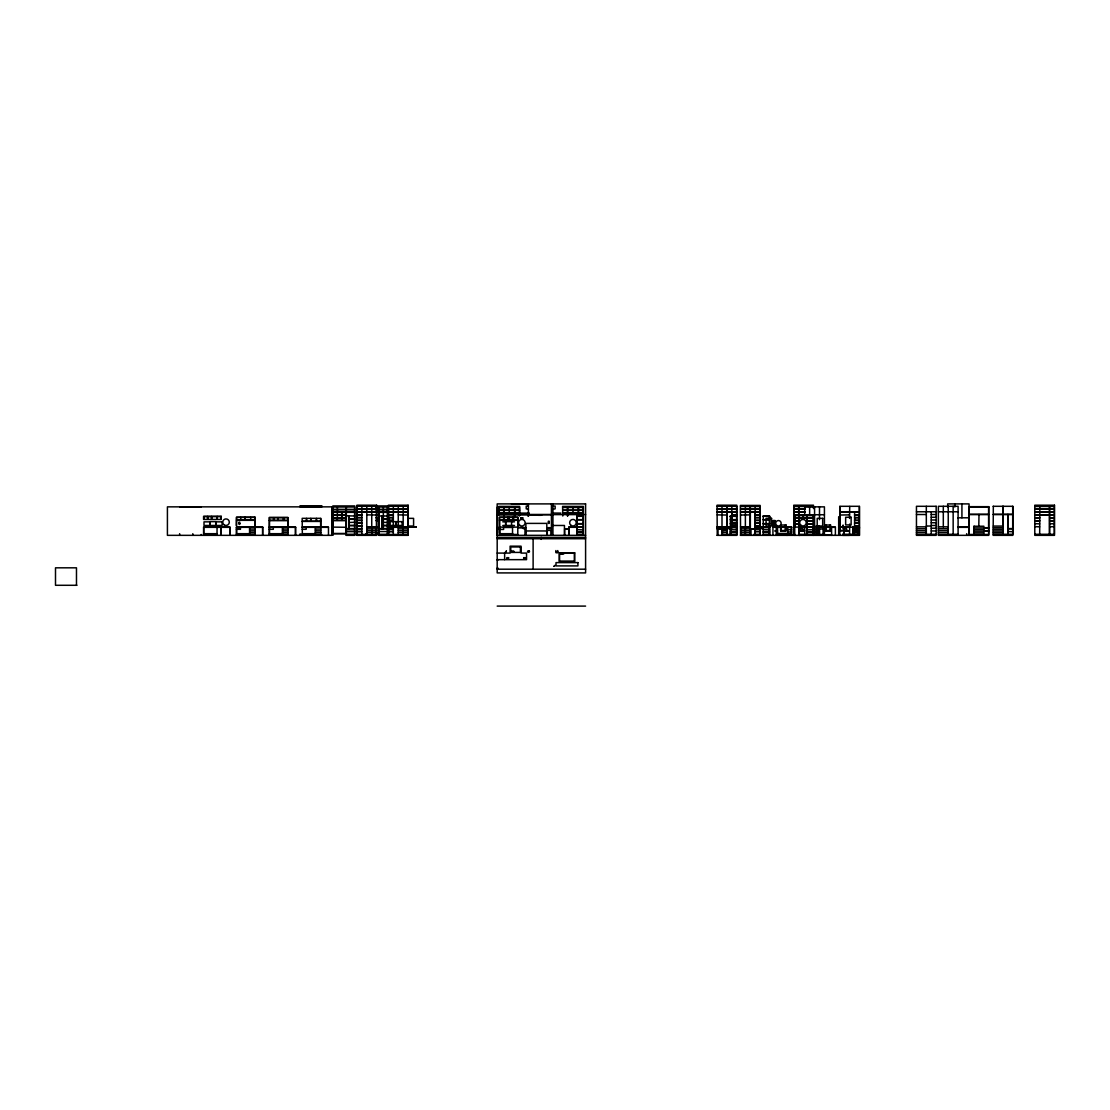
<?xml version="1.0" encoding="UTF-8"?>
<svg xmlns="http://www.w3.org/2000/svg" width="1110" height="1110" viewBox="0 0 1110 1110"><rect width="100%" height="100%" fill="white"/><g stroke="black" fill="none" stroke-linecap="round" stroke-linejoin="round"><path stroke-width="1.5" d="M357.129 534.285L357.129 506.479M388.569 534.285L388.569 506.479M736.61 528.651L736.61 526.043L731.892 526.043M759.948 528.651L759.948 526.043L755.23 526.043M854.603 528.832L859.32 528.832L859.32 506.479M511.433 504.023L528.402 504.023M299.977 505.758L321.9 505.758M375.832 505.924L387.626 505.924L387.626 535.339L379.037 535.339L379.037 507.02M528.402 506.077L526.223 506.077L526.223 508.824L528.402 509.365M552.946 506.077L555.139 506.077L555.139 508.824L552.946 509.365M356.948 506.299L376.678 506.299M388.389 506.299L408.119 506.299M717.06 506.299L736.79 506.299M740.578 506.479L759.948 506.479L759.948 535.339M813.297 506.479L793.928 506.479L793.928 534.285M993.145 506.299L1012.875 506.299L1012.875 535.339L993.145 535.339L993.325 506.299M1034.95 506.479L1054.32 506.479L1054.32 534.285L1034.95 534.285M969.044 506.673L988.76 506.673L988.76 535.339L938.366 535.339L938.366 506.299L958.096 506.299L958.096 535.339M337.343 506.937L337.523 512.154M969.044 506.854L988.76 506.854M179.653 507.02L201.201 507.02M300.172 507.02L321.72 507.02M375.582 507.02L387.459 507.02L387.459 535.339M562.77 507.464L583.236 507.464L583.236 513.292L562.77 513.292M793.928 509.046L805.208 509.046M1034.95 509.046L1054.32 509.046M357.129 509.129L376.498 509.129M388.569 509.129L407.939 509.129M717.24 509.129L736.61 509.129M740.578 509.129L759.948 509.129M793.928 509.212L805.208 509.212M1034.95 509.212L1054.32 509.212M333.028 509.462L354.589 509.462M357.129 509.31L387.459 509.462M388.569 509.31L407.939 509.31M717.24 509.31L736.61 509.31M740.578 509.31L759.948 509.31M333.028 509.629L354.589 509.629M375.582 509.629L387.459 509.629M499 510.198L519.466 510.198M562.77 510.198L583.236 510.198M499 510.378L519.466 510.378M562.77 510.378L583.236 510.378M356.948 511.779L376.678 511.779M388.389 511.779L408.119 511.779M717.06 511.779L736.79 511.779M793.928 511.779L805.208 511.779M916.458 511.779L936.174 511.779M938.366 511.779L958.096 511.779M1034.95 511.779L1054.32 511.779M357.129 511.96L376.498 511.96M388.569 511.96L407.939 511.96M717.24 511.96L736.61 511.96M740.578 511.96L759.948 511.96M793.928 511.96L805.208 511.96M839.951 511.96L859.32 511.96M1034.95 511.96L1054.32 511.96M333.028 512.154L354.589 512.154M357.129 512.126L387.459 512.154M388.569 512.126L407.939 512.126M717.24 512.126L736.61 512.126M740.578 512.126L759.948 512.126M839.951 512.126L859.32 512.126M333.028 512.334L354.589 512.334M375.749 512.334L387.459 512.334M528.415 512.376L528.304 516.289M499 513.111L519.466 513.111M520.423 513.097L529.179 513.097M551.739 513.042L560.925 513.097M562.77 513.111L583.236 513.111M519.466 513.292L499 513.292L499 507.464L519.466 507.464L519.466 516.025M969.224 514.346L988.594 514.346M993.325 514.346L1012.695 514.346M551.42 514.61L497.183 514.61L585.594 514.61M916.458 514.513L926.323 514.513M931.248 514.513L936.174 514.513M969.224 514.513L988.76 514.513M993.325 514.513L1012.695 514.513M357.129 514.735L361.832 514.735M388.569 514.735L393.287 514.735M731.892 514.735L736.61 514.735M755.23 514.735L759.948 514.735M793.928 514.776L824.425 514.735M854.603 514.735L859.32 514.735M1034.95 514.776L1054.32 514.776M333.194 515.026L346.001 515.026M357.129 514.915L361.832 514.915M366.897 514.873L378.857 515.026M388.569 514.915L393.287 514.915M398.337 514.873L407.939 515.04M530.705 514.846L541.888 514.846M717.24 514.873L726.842 515.04M731.892 514.915L736.61 514.915M740.578 515.04L750.18 514.873M755.23 514.915L759.948 514.915M793.928 514.943L805.208 514.943M839.951 515.04L849.538 514.873M854.603 514.915L859.32 514.915M1034.95 514.943L1054.32 514.943M333.194 515.193L346.001 515.193M376.096 515.193L378.857 515.193M538.308 515.29L540.945 515.29M346.348 515.817L354.589 515.983M379.218 515.983L387.459 515.983M730.213 516.15L736.79 516.15M763.083 516.15L769.646 516.15L769.646 535.298M576.839 516.33L583.402 516.33M730.213 516.33L736.79 516.33M763.083 516.33L769.646 516.33M931.248 517.26L936.174 517.26M357.129 517.524L361.832 517.524M388.569 517.524L393.287 517.524M755.23 517.524L759.948 517.524M854.603 517.524L859.32 517.524M333.194 517.69L346.001 517.69M357.129 517.69L361.832 517.69M376.096 517.69L378.857 517.69M388.569 517.69L393.287 517.69M755.23 517.69L759.948 517.69M854.603 517.69L859.32 517.69M957.653 517.801L969.044 517.801M1034.95 517.746L1039.668 517.746M1049.616 517.746L1054.32 517.746M333.194 517.87L346.001 517.87M376.096 517.87L378.857 517.87M1034.95 517.912L1039.668 517.912M1049.616 517.912L1054.32 517.912M794.899 518.148L813.297 518.148M408.119 518.356L413.586 518.356L413.586 526.029L408.119 526.029M794.899 518.314L813.297 518.314M349.15 519.147L354.589 519.147M382.02 519.147L387.459 519.147M349.15 519.313L354.589 519.313M382.02 519.313L387.459 519.313M577.006 519.619L583.236 519.619M730.394 519.619L736.61 519.619M763.25 519.619L769.48 519.619M508.879 519.924L512.82 519.924M577.006 519.785L583.236 519.785M730.394 519.785L736.61 519.785M763.25 519.785L769.48 519.785M236.61 520.146L254.884 520.146M499.555 520.146L517.829 520.146M931.248 519.993L936.174 519.993M236.61 520.326L254.884 520.326M269.48 520.368L287.754 520.368M357.129 520.299L361.832 520.299M376.096 520.368L378.857 520.368L378.857 512.501M388.569 520.299L393.287 520.299M499.555 520.326L517.829 520.326M731.892 520.299L736.61 520.299M755.23 520.299L759.948 520.299M854.603 520.299L859.32 520.299M269.48 520.548L287.754 520.548M333.028 520.548L346.167 520.548M357.129 520.479L361.832 520.479M375.749 520.548L379.037 520.548M388.569 520.479L393.287 520.479M731.892 520.479L736.61 520.479M755.23 520.479L759.948 520.479M854.603 520.479L859.32 520.479M1034.95 520.715L1039.668 520.715M1049.616 520.715L1054.32 520.715M794.899 520.951L798.77 520.951M807.081 520.951L813.297 520.951M1034.95 520.895L1039.668 520.895M1049.616 520.895L1054.32 520.895M302.35 521.242L320.624 521.242M548.368 521.2L549.214 521.2M794.899 521.131L798.77 521.131M807.081 521.131L813.297 521.131M302.35 521.423L320.624 521.423M502.774 521.853L505.688 521.853M511.585 521.853L514.499 521.853M238.983 522.186L239.829 522.186M349.15 522.463L354.589 522.283M382.02 522.283L387.459 522.463M773.115 522.907L774.96 522.741M931.248 522.741L936.174 522.741M357.129 523.087L361.832 523.087M731.892 523.087L736.61 523.087M755.23 523.087L759.948 523.087M854.603 523.087L859.32 523.087M357.129 523.268L361.832 523.268M548.368 523.393L549.214 523.393M731.892 523.268L736.61 523.268M755.23 523.268L759.948 523.268M854.603 523.268L859.32 523.268M577.006 523.629L583.236 523.629M730.394 523.629L736.61 523.629M763.25 523.629L769.48 523.629M577.006 523.795L583.236 523.795M730.394 523.795L736.61 523.795M763.25 523.795L769.48 523.795M794.899 523.754L798.77 523.754M807.081 523.754L813.297 523.754M1034.95 523.684L1039.668 523.865M1049.616 523.865L1054.32 523.684M794.899 523.934L798.77 523.934M807.081 523.934L813.297 523.934M238.983 524.378L239.829 524.378M773.115 524.752L774.96 524.752M773.115 524.933L774.96 524.933M349.15 525.446L354.589 525.446M382.02 525.446L387.459 525.446M502.774 525.474L514.499 525.474M552.946 525.474L564.449 525.474L564.449 535.339M931.248 525.474L936.174 525.474M349.15 525.613L354.589 525.613M382.02 525.613L387.459 525.613M357.129 525.862L361.832 525.862M388.569 525.862L393.287 525.862M731.892 525.862L736.61 525.862M755.23 525.862L759.948 525.862M854.603 525.862L859.32 525.862M357.129 526.043L361.832 526.043M388.569 526.043L393.287 526.043M859.32 526.043L854.603 526.043L854.603 528.651L859.307 528.651M926.323 526.029L931.248 526.029M993.325 526.071L1002.927 526.071M366.897 526.834L376.498 526.834M398.337 526.834L407.939 526.834M717.24 526.834L726.842 526.834M740.578 526.834L750.18 526.834M839.951 526.834L849.538 526.834M916.458 526.834L926.323 526.834M938.366 526.834L948.231 526.834M1034.95 526.653L1039.668 526.834M1049.616 526.834L1054.32 526.653M366.813 527.014L376.678 527.014M398.254 527.014L408.119 527.014M583.402 527.083L568.875 527.083L568.875 535.298M717.06 527.014L736.79 527.083M740.578 527.014L750.18 527.014M755.119 527.083L769.646 527.083M780.996 527.014L777.541 527.014L777.541 535.339M784.465 527.014L791.569 527.014L791.569 535.339M794.718 527.083L813.477 527.083M839.951 527.014L849.538 527.014M269.3 527.111L295.607 527.111L295.607 535.339M302.17 527.111L328.463 527.111L328.463 535.339M333.028 527.111L346.167 527.292M375.749 527.292L379.037 527.292M499.375 527.111L517.995 527.111M569.055 527.306L583.236 527.306L583.236 534.257L577.006 534.257L577.006 527.306M722.43 527.306L736.79 527.306M755.299 527.306L769.646 527.306M772.935 527.111L791.569 527.111M799.117 527.306L813.477 527.306M859.487 527.292L843.864 527.111L843.864 535.339M957.653 527.111L969.044 527.111M236.444 527.333L262.737 527.333M269.3 527.333L295.607 527.333M302.17 527.333L328.463 527.333M791.569 527.333L776.223 527.333L776.223 535.339M835.386 527.333L816.821 527.333L816.821 535.339M957.653 527.333L969.044 527.333M736.124 527.638L730.866 527.638L730.866 534.978L736.124 534.978M763.736 527.638L768.994 527.638L768.994 534.978L763.736 534.978M983.876 527.708L988.594 527.708M993.325 527.708L1002.927 527.708M812.922 527.888L817.862 527.888M974.108 527.888L988.594 527.888M931.248 528.207L936.174 528.207M524.031 527.666L524.031 528.54L523.268 527.777M843.614 528.318L846.486 528.318L846.819 530.511M346.348 528.582L354.589 528.582M357.129 528.651L361.832 528.651M379.218 528.582L387.459 528.582M388.569 528.651L393.287 528.651M722.43 528.624L730.213 528.624M755.23 528.651L763.083 528.624M799.811 528.651L802.336 528.651L802.669 530.511M843.642 528.651L846.167 528.651L846.486 530.511M916.458 528.693L926.323 528.693M938.366 528.693L948.231 528.693M1007.977 528.582L1012.695 528.582M346.348 528.762L354.589 528.762M357.129 528.832L361.832 528.832M366.813 528.832L376.678 528.832M379.218 528.762L387.459 528.762M388.569 528.832L393.287 528.832M398.254 528.832L408.119 528.832M568.875 528.86L564.643 528.86L564.643 535.298M717.06 528.832L726.925 528.832M740.578 528.832L750.18 528.832M759.948 528.832L750.901 528.86L750.901 535.298M1007.977 528.762L1012.695 528.762M249.583 529.082L255.064 529.082M282.453 529.082L287.934 529.082M315.323 529.082L320.804 529.082M564.643 529.04L569.055 529.04M718.031 529.04L722.43 529.04M750.901 529.04L755.299 529.04M816.821 528.984L823.329 528.984M236.444 529.303L240.454 529.303L240.454 527.333M269.3 529.303L273.31 529.303L273.31 527.333M302.17 529.303L306.18 529.303L306.18 527.333M993.325 529.359L1002.927 529.359M812.922 529.525L819.499 529.525L819.499 534.465M853.091 529.512L859.32 529.512M974.108 529.525L983.71 529.525M577.006 529.692L583.236 529.872M730.394 529.692L736.61 529.872M763.25 529.692L769.48 529.872M787.725 529.664L791.569 529.664M807.081 529.872L813.297 529.692M853.091 529.678L859.32 529.678M780.607 530.511L785.991 530.511M799.602 530.511C813.13 529.65 794.996 534.729 799.353 526.404M825.535 530.511L830.571 530.511M838.674 530.386L841.477 530.386M843.753 530.511L843.101 525.03L843.42 530.511L848.456 530.955L838.938 530.955L838.938 535.339M916.458 530.552L926.323 530.552M938.366 530.552L948.231 530.552M366.813 530.649L376.678 530.649M398.254 530.649L408.119 530.649M722 530.649L726.925 530.649M740.578 530.649L750.18 530.649M249.583 530.816L255.064 530.816M282.453 530.816L287.934 530.816M315.323 530.816L320.804 530.816M774.613 530.955L777.541 530.955M931.248 530.955L936.174 530.955M983.876 530.996L988.594 530.996M993.325 530.996L1002.927 530.996M812.922 531.177L819.499 531.177M974.108 531.177L988.594 531.177M346.348 531.371L354.589 531.371M357.129 531.44L361.832 531.44M388.569 531.44L393.287 531.44M755.23 531.44L759.948 531.44M854.603 531.44L859.32 531.44M346.348 531.537L354.589 531.537M357.129 531.607L361.832 531.607M379.218 531.524L387.459 531.524M388.569 531.607L393.287 531.607M755.23 531.607L759.948 531.607M854.603 531.607L859.32 531.607M1007.977 531.537L1012.695 531.718M577.006 531.884L583.236 531.884M730.394 531.884L736.61 531.884M763.25 531.884L769.48 531.884M807.081 531.884L813.297 531.884M853.091 531.898L859.32 531.898M577.006 532.065L583.236 532.065M730.394 532.065L736.61 532.065M763.25 532.065L769.48 532.065M787.725 531.967L791.569 531.967M807.081 532.065L813.297 532.065M853.091 532.065L859.32 532.065M525.89 532.37L526.431 530.955L546.273 530.955L546.814 532.37M916.458 532.425L926.323 532.425M938.366 532.425L948.231 532.425M249.583 532.55L255.064 532.55M282.453 532.55L287.934 532.55M315.323 532.55L320.804 532.55M366.813 532.467L376.678 532.467M398.254 532.467L408.119 532.467M722 532.467L726.925 532.467M740.578 532.467L750.18 532.467M993.325 532.634L1002.927 532.634M812.922 532.814L819.499 532.814M974.108 532.814L983.71 532.814M333.028 533.521L346.167 533.521M375.749 533.521L379.037 533.521M777.541 533.521L788.974 533.521M203.754 533.688L216.866 533.688M236.61 533.688L249.583 533.688M269.48 533.688L282.453 533.688M302.35 533.688L315.323 533.688M333.028 533.688L346.167 533.688M375.749 533.688L379.037 533.688M499.764 533.688L512.529 533.688M777.541 533.688L788.974 533.688M203.754 533.868L216.866 533.868M236.61 533.868L249.583 533.868M269.48 533.868L282.453 533.868M302.35 533.868L315.323 533.868M499.764 533.868L512.529 533.868M730.394 534.257L736.61 534.257M763.25 534.257L769.48 534.257M807.081 534.257L813.297 534.257M249.583 534.285L255.064 534.285M282.453 534.285L287.934 534.285M315.323 534.285L320.804 534.285M346.306 534.285L354.589 534.285M356.948 534.465L376.678 534.465M379.218 534.285L387.459 534.285M388.389 534.465L408.119 534.465M512.529 534.465L517.787 534.465M722 534.465L730.213 534.465M740.578 534.285L750.263 534.465M753.496 534.465L759.948 534.285M787.725 534.285L791.569 534.285M807.997 534.465L798.812 534.285L798.812 529.442M812.922 534.465L824.425 534.465L824.425 506.854L804.708 506.854L804.708 515.484M843.142 534.285L859.32 534.285M916.458 534.285L936.174 534.285M938.366 534.285L958.096 534.285M993.325 534.285L1012.695 534.285L1012.695 506.299M779.234 534.784L787.379 535.339M809.287 534.784L798.853 535.339M824.147 534.784L831.723 535.339M497.183 535.339L585.594 535.339M717.06 535.339L736.79 535.339L736.79 505.203L717.06 505.203L717.24 535.339M740.398 535.339L859.487 535.339L859.487 506.299L839.77 506.299L839.77 535.339M497.183 537.42L585.594 537.42M497.183 538.738L585.594 538.725M555.846 550.56L556.013 552.752L557.664 552.752L557.664 551.656L556.013 551.656M557.775 550.56L557.831 552.419M497.183 553.085L510.114 553.085L510.114 546.175L521.062 546.175L521.062 553.085L526.542 553.085L526.542 559.662L497.183 559.662M497.183 559.981L498.057 559.981M497.183 568.098L498.057 568.098M497.183 569.194L585.594 569.194M76.937 585.289L55.5 585.289L55.5 567.821L76.479 567.821L76.479 585.289M497.183 606.102L585.594 606.102M803.002 530.511L802.669 528.318L799.797 528.318L799.935 530.511M1049.616 506.479L1049.616 534.285M1049.436 506.479L1049.436 534.285M1039.848 506.479L1039.668 534.285M1007.977 514.513L1007.977 534.285M1007.811 514.513L1007.811 534.285M1003.093 506.299L1003.093 534.285M1002.927 506.299L1002.927 534.285M988.594 506.854L988.594 534.465L969.224 534.465L969.224 506.854M983.71 534.465L983.876 526.237L973.928 526.237L973.928 534.465M978.992 514.513L978.812 526.237M974.108 526.237L974.108 534.465M969.044 535.339L969.044 503.898L947.676 503.898L947.676 507.201M966.685 533.688L966.685 535.339M961.926 503.898L961.926 517.801M954.808 503.898L954.808 506.979M953.157 506.299L953.157 534.285M952.838 533.688L952.838 535.339M948.231 506.299L948.231 534.285M943.306 506.299L943.306 526.834M931.248 511.779L931.248 534.285M926.323 506.299L926.323 534.285M859.32 527.292L859.32 535.339M859.154 527.292L859.154 535.339M857.128 533.868L857.128 535.339M854.603 512.126L854.603 534.285M853.243 527.292L853.243 535.339M853.091 527.292L853.091 535.339M852.91 527.111L852.91 535.339M849.719 506.479L849.538 518.412M849.719 524.059L849.538 534.285M849.428 535.339L842.657 535.339M844.044 527.292L844.044 535.339M843.059 533.868L843.114 535.339M839.951 506.479L839.951 531.371M839.951 534.465L839.951 535.339M838.674 516.705L838.674 535.339M835.386 535.339L835.386 527.111L816.655 527.111L816.655 535.339M831.557 527.111L831.612 535.339M830.238 525.03L830.238 530.511M825.854 525.03L825.854 530.511M823.509 527.111L823.509 535.339M823.329 527.111L823.329 535.339M819.499 506.854L819.499 519.674M819.499 527.888L819.499 526.237L814.574 526.237L814.574 506.854M813.477 508.56L813.477 505.203L793.761 505.203L793.761 535.339M813.477 535.298L813.477 515.581L794.718 515.581L794.718 535.298M813.297 515.762L813.297 527.083M813.297 527.306L813.297 535.409M809.634 506.854L809.634 514.735M807.081 515.762L807.081 527.083M807.081 527.306L807.192 535.339M806.901 515.762L806.942 535.339M804.708 526.237L804.708 534.465M803.016 515.762L802.835 518.148M799.117 527.083L799.228 535.409M798.95 515.762L799.061 535.339M798.812 506.479L798.812 514.776M798.77 515.762L798.77 527.083M798.645 506.479L798.645 514.776M794.899 515.762L794.899 527.083M794.857 534.354L794.857 535.409M791.388 527.014L791.388 535.339M787.725 527.333L787.725 535.339M785.658 525.03L785.658 530.955M785.325 525.03L785.325 530.511M780.941 525.03L780.954 530.955M775.127 527.111L775.127 520.548L772.935 520.548L772.935 535.339M774.96 527.111L774.96 520.715L773.115 520.715L773.115 527.111M769.48 516.15L769.48 527.083M769.48 527.306L769.48 535.298M763.25 516.15L763.25 535.298M760.114 535.339L760.114 505.425L740.398 505.425L740.578 535.339M755.23 512.126L755.299 535.298M755.147 506.479L755.119 535.298M750.346 506.479L750.346 534.285M750.18 506.479L750.18 534.285M745.379 506.479L745.379 534.285M736.61 506.479L736.61 527.083M736.61 527.306L736.61 535.339M731.851 506.299L731.851 527.985M731.726 512.126L731.726 527.472M730.546 527.306L730.546 535.298M730.394 516.15L730.394 535.298M727.008 506.479L727.008 534.285M726.925 506.299L726.925 534.465M722.43 527.083L722.43 535.298M722.124 527.014L722.263 535.298M722 506.299L722 528.832M718.031 528.86L718.031 535.298M583.402 514.915L583.402 506.41L562.59 506.41L562.77 516.025M583.402 535.298L583.402 516.15L576.839 516.15L576.839 527.083M583.236 516.15L583.236 527.083M578.518 507.464L578.518 513.111M578.338 507.464L578.338 516.025M577.006 516.15L577.006 527.083M576.839 527.306L576.839 535.298M572.996 507.464L572.996 513.111M569.055 527.083L569.055 535.298M567.654 507.464L567.654 516.025M567.474 507.464L567.474 516.025M563.838 552.974L563.838 553.848L560.328 553.848L560.328 552.974M562.964 552.974L562.964 553.848M562.076 552.974L562.076 553.848M561.202 552.974L561.202 553.848M552.946 503.898L552.946 535.339M551.42 503.898L551.42 535.339M551.198 535.339L551.198 530.386L547.036 530.386L547.036 535.339M549.45 527.666L549.45 528.54M548.576 527.666L548.576 528.54M546.814 535.339L546.814 523.393L525.89 523.393L525.89 535.339M541.222 537.309L541.222 539.391M533.119 538.725L533.119 569.194M528.402 503.898L528.402 516.33M528.513 551.115L528.513 551.989M525.446 527.638L525.446 535.339M525.28 527.638L525.28 535.339M524.905 527.666L524.905 528.54L523.157 528.54L523.157 527.666M524.572 557.678L524.572 558.566M522.949 517.732L522.949 518.578M520.756 517.732L520.756 518.578M519.646 514.915L519.646 506.41L498.82 506.41L498.82 514.915M517.829 527.111L517.829 517.413L499.555 517.413L499.555 527.111M517.787 535.339L517.787 527.638L525.668 527.638L517.995 527.472L517.995 517.232L499.375 517.232L499.597 535.339M514.749 507.464L514.749 516.025M514.582 507.464L514.582 516.025M513.569 517.413L513.736 520.146M512.959 551.337L512.959 552.211M512.82 517.413L512.82 520.146M512.529 535.339L512.529 527.472L503.607 527.472L503.607 529.442L499.764 529.442L499.764 535.339M512.085 551.337L512.085 552.211M511.585 525.474L511.543 521.644L505.73 521.644L505.688 525.474M509.24 507.464L509.24 513.111M508.99 517.524L508.99 519.827M508.879 517.413L508.879 520.146M508.089 517.413L508.089 520.146M507.908 517.413L507.908 520.146M507.7 557.678L507.7 558.566M505.633 521.853L505.633 525.474M504.634 553.085L504.634 559.662M503.885 507.464L503.885 516.025M503.815 517.413L503.815 520.146M503.718 507.464L503.718 513.111M503.635 517.413L503.635 520.146M499.306 528.11L499.306 528.984M497.627 527.07L497.627 533.313M497.363 507.02L497.363 535.339M407.939 506.479L407.939 535.339M403.18 506.299L403.18 534.465M398.254 506.299L398.254 534.465M393.329 506.299L393.329 534.465M388.569 534.465L388.569 535.339M383.338 507.02L383.338 528.582M382.02 515.983L382.02 528.582M381.84 515.983L381.84 528.582M379.218 507.02L379.218 535.339M376.498 506.479L376.498 535.339M371.739 506.299L371.739 534.465M366.813 506.299L366.813 534.465M365.898 533.688L365.898 535.339M361.888 506.299L361.888 534.465M357.129 534.465L357.129 535.339M354.589 535.339L354.589 507.02L333.028 507.02L332.847 535.339L332.847 505.924L354.756 505.924L354.756 535.339L346.167 535.339L346.167 507.02M349.15 515.983L349.15 528.582M348.97 515.983L348.97 528.582M346.348 507.02L346.348 535.339M346.001 512.501L346.001 520.368L333.194 520.368L333.153 512.501M341.852 512.501L341.852 520.368M341.686 512.501L341.686 520.368M337.343 512.501L337.343 520.368M321.72 534.465L321.72 535.339M320.804 535.339L320.804 518.328L302.17 518.328L302.35 535.339M320.624 518.509L320.624 527.111M316.53 518.509L316.53 521.242M316.364 518.509L316.364 521.242M315.323 527.111L315.323 535.339M313.311 533.688L313.478 535.339M310.883 518.509L310.883 521.242M310.703 518.509L310.703 521.242M306.61 518.509L306.61 521.242M306.429 518.509L306.429 521.242M300.158 533.688L300.158 535.339M295.426 527.111L295.426 535.339M287.934 535.339L287.934 517.454L269.3 517.454L269.3 535.339M287.754 527.111L287.754 517.635L269.48 517.635L269.48 535.339M283.674 517.635L283.674 520.368M283.494 517.635L283.494 520.368M282.453 527.111L282.453 535.339M278.013 517.635L278.013 520.368M277.847 517.635L277.847 520.368M273.74 517.635L273.74 520.368M273.573 517.635L273.573 520.368M262.737 535.339L262.737 527.111L236.444 527.111L236.444 535.339M262.557 527.111L262.557 535.339M255.064 527.111L255.064 535.339M250.624 517.413L250.804 520.146M249.583 527.111L249.583 535.339M245.143 517.413L245.143 520.146M244.977 517.413L244.977 520.146M240.703 517.413L240.87 520.146M240.162 527.777L238.525 528.54L238.525 527.666L240.273 527.666L240.273 528.54L239.496 527.777M239.399 527.666L239.399 528.54M236.61 527.111L236.61 535.339M230.089 535.339L230.089 527.111L203.574 527.111L203.574 535.339M229.909 535.339L229.909 527.333L203.754 527.333L203.754 535.339M221.251 527.333L221.251 535.339M221.084 519.272L221.084 516.538L203.754 516.538L203.754 519.272M221.084 527.333L221.084 535.339M217.296 516.538L217.296 519.272M217.13 516.538L217.13 519.272M217.047 527.333L217.047 535.339M211.663 516.538L211.663 519.272M211.483 516.538L211.483 519.272M207.709 516.538L207.709 519.272M207.528 516.538L207.528 519.272M201.201 534.465L201.201 535.339M192.793 533.688L192.974 535.339M179.64 533.688L179.64 535.339M238.858 523.171L239.94 523.393L238.858 523.171M521.312 518.051L522.38 518.259L521.312 518.051M548.257 522.186L549.325 522.408L548.257 522.186M585.594 503.898L497.183 503.898L497.183 572.913L585.594 572.913L585.594 503.898M376.678 505.203L356.948 505.203L356.948 535.339L376.678 535.339L376.678 505.203M408.119 505.203L388.389 505.203L388.389 535.339L408.119 535.339L408.119 505.203M1054.5 505.203L1034.784 505.203L1034.784 535.339L1054.5 535.339L1054.5 505.203M936.174 506.299L916.458 506.299L916.458 535.339L936.174 535.339L936.174 506.299M331.751 506.854L167.416 506.854L167.416 535.339L331.751 535.339L331.751 506.854M221.251 516.358L203.574 516.358L203.574 519.452L221.251 519.452L221.251 516.358M255.064 517.232L236.444 517.232L236.444 525.807L236.61 517.413L254.884 517.413L255.064 525.807L255.064 517.232M851.134 517.26L845.654 517.26L845.654 524.933L851.134 524.933L851.134 517.26M771.561 518.314L766.08 518.314L766.08 525.987L771.561 525.987L771.561 518.314M822.676 518.356L817.196 518.356L817.196 526.029L822.676 526.029L822.676 518.356M215.95 521.644L210.151 521.644L210.151 525.474L215.95 525.474L215.95 521.644M395.965 521.644L390.165 521.644L390.165 525.474L395.965 525.474L395.965 521.644M402.084 521.644L396.284 521.644L396.284 525.474L402.084 525.474L402.084 521.644M209.929 521.853L204.004 521.853L204.004 525.474L209.929 525.474L209.929 521.853M222.083 521.853L216.173 521.853L216.173 525.474L222.083 525.474L222.083 521.853M785.991 525.03L780.607 525.03L780.607 530.955L785.991 530.955L785.991 525.03M830.571 525.03L825.535 525.03L825.535 530.955L830.571 530.955L830.571 525.03M416.319 527.111L389.818 527.333L416.319 527.111M550.324 527.666L547.688 527.666L547.688 528.54L550.324 528.54L550.324 527.666M858.835 527.625L853.576 527.625L853.576 535.006L858.835 535.006L858.835 527.625M500.18 528.11L498.432 528.11L498.432 528.984L500.18 528.984L500.18 528.11M520.41 546.952L510.767 546.952L510.767 552.419L520.41 552.419L520.41 546.952M506.382 551.115L505.508 551.989L506.382 551.115M529.401 551.115L527.638 551.115L527.638 551.989L529.401 551.989L529.401 551.115M513.833 551.337L511.21 551.337L511.21 552.211L513.833 552.211L513.833 551.337M574.647 552.752L559.301 552.752L559.301 561.521L574.647 561.521L574.647 552.752M574.425 552.974L559.523 552.974L559.523 561.299L574.425 561.299L574.425 552.974M508.574 557.678L506.826 557.678L506.826 558.566L508.574 558.566L508.574 557.678M525.446 557.678L523.698 557.678L523.698 558.566L525.446 558.566L525.446 557.678M577.921 562.617L556.013 562.617L556.013 565.906L577.921 565.906L577.921 562.617M554.917 565.462L554.043 566.336L554.917 565.462M519.758 525.294A3.288 3.288 0 0 0 525.086 523.254A3.288 3.288 0 0 0 520.659 519.66A3.288 3.288 0 0 0 519.758 525.294M570.776 525.183A3.288 3.288 0 0 0 576.173 523.337A3.288 3.288 0 0 0 571.872 519.591A3.288 3.288 0 0 0 570.776 525.183M801.045 525.377A3.288 3.288 0 0 0 806.235 523.032A3.288 3.288 0 0 0 801.6 519.702A3.288 3.288 0 0 0 801.045 525.377M776.861 525.543A2.733 2.733 0 0 0 781.149 523.49A2.733 2.733 0 0 0 777.236 520.812A2.733 2.733 0 0 0 776.861 525.543M224.317 524.988A3.288 3.288 0 0 0 229.312 522.283A3.288 3.288 0 0 0 224.47 519.3A3.288 3.288 0 0 0 224.317 524.988"/></g></svg>
